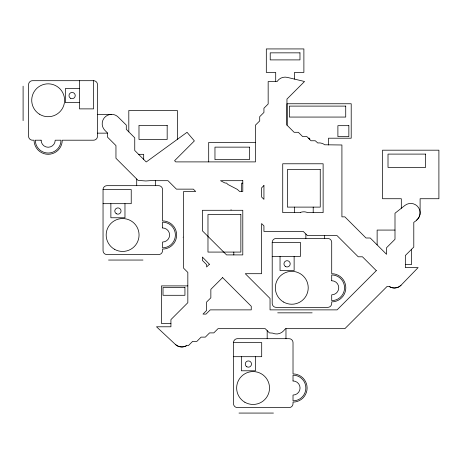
<?xml version="1.0" encoding="UTF-8"?>
<svg xmlns="http://www.w3.org/2000/svg" width="462" height="462" viewBox="0 0 462 462"><rect width="100%" height="100%" fill="white"/><g stroke="black" fill="none" stroke-linecap="round" stroke-linejoin="round"><path stroke-width="0.69" d="M420.079 213.375L420.05 213.831M420.102 212.913L420.108 198.729L438.9 198.729L438.9 150.185L382.53 150.185L382.53 198.729L401.316 198.729L401.316 208.264M419.981 214.287L419.906 214.743M419.796 215.188L419.675 215.633M419.519 216.066L419.352 216.499M419.155 216.915L418.953 217.331M418.716 217.723L418.468 218.116M418.197 218.486L417.914 218.849M417.602 219.19L417.29 219.525M401.056 285.204L400.716 285.522M416.949 219.837L416.597 220.137M400.323 285.88L400.011 286.111M399.642 286.388L399.249 286.631M186.371 345.778L185.961 345.986M398.856 286.867L398.44 287.069M185.545 346.188L185.118 346.356M398.025 287.266L397.591 287.428M184.685 346.512L184.24 346.639M397.158 287.583L396.714 287.705M396.263 287.814L395.813 287.89M183.795 346.748L183.339 346.835M395.357 287.959L394.894 287.988M182.883 346.898L182.426 346.939M394.433 288.011L393.976 287.993M181.964 346.962L181.502 346.956M93.567 80.694L32.496 80.694A3.915 3.915 0 0 0 28.58 84.61L28.58 136.284A3.915 3.915 0 0 0 32.496 140.2L34.061 140.2A14.091 14.091 0 0 0 48.152 154.291A14.091 14.091 0 0 0 62.249 140.2L93.567 140.2A3.915 3.915 0 0 0 97.482 136.284L97.482 84.61A3.915 3.915 0 0 0 93.567 80.694L93.567 108.882L79.47 108.882L79.47 80.694M79.47 88.525L65.379 88.525L65.379 102.616L79.47 102.616M97.482 114.362L111.573 114.362M97.482 133.148L107.502 133.148M308.489 138.202L309.707 138.202L309.707 139.42M255.48 142.435L208.697 142.435L208.697 161.896M138.583 154.32L143.682 154.32L143.682 159.425M242.793 183.148L241.586 183.148L241.586 191.493M103.043 189.587A3.915 3.915 0 0 1 106.959 185.672L158.633 185.672A3.915 3.915 0 0 1 162.549 189.587L162.549 220.905A14.091 14.091 0 0 1 176.646 234.996A14.091 14.091 0 0 1 162.549 249.087L162.549 250.652A3.915 3.915 0 0 1 158.633 254.568L106.959 254.568A3.915 3.915 0 0 1 103.043 250.652L103.043 189.587L131.231 189.587L131.231 203.678L103.043 203.678M394.998 230.076L377.136 230.076L377.136 244.9M272.205 242.377A3.915 3.915 0 0 1 276.12 238.461L327.795 238.461A3.915 3.915 0 0 1 331.71 242.377L331.71 273.695A14.091 14.091 0 0 1 345.807 287.786A14.091 14.091 0 0 1 331.71 301.877L331.71 303.442A3.915 3.915 0 0 1 327.795 307.357L276.12 307.357A3.915 3.915 0 0 1 272.205 303.442L272.205 242.377L300.392 242.377L300.392 256.468L272.205 256.468M108.53 260.048L142.977 260.048M405.336 264.524L411.584 264.524L411.584 249.261M187.832 285.897L161.452 285.897L161.452 323.481L170.923 323.481M390.061 286.971L389.091 286.388L387.144 286.388L344.866 328.667L285.545 328.667L283.57 330.867A9.396 9.396 0 0 1 272.603 333.108L269.438 332.894L265.211 328.667L218.029 328.667L213.802 332.894L209.575 332.894L205.347 337.121L201.12 337.121L196.893 341.349L192.666 341.349L188.432 345.576L186.712 345.576C183.241 347.794 178.361 347.285 175.393 344.438L156.497 326.784L170.923 326.784L170.923 319.606L187.832 302.691L187.832 272.424L183.605 268.197L183.605 237.791L183.108 237.283L183.605 236.787L183.605 191.493L195.686 191.493L193.335 189.143L176.426 189.143L167.966 180.688L155.284 180.688L154.949 180.353L145.767 180.965L138.086 180.405L115.956 158.27L115.956 145.588L107.502 137.133L107.502 132.94L104.972 130.44A9.396 9.396 0 0 1 111.515 114.362L112.433 114.397A9.396 9.396 0 0 1 118.174 117.071L126.293 125.087L126.293 129.348L134.748 137.803L134.748 150.491L146.235 161.977L187.046 132.299L194.381 140.916L174.578 160.724L175.751 161.896L255.48 161.896L255.48 125.121L259.708 120.894L259.708 116.667L263.935 112.439L263.935 108.212L268.162 103.985L268.162 81.566L277.119 81.566L277.489 81A9.396 9.396 0 0 1 287.277 77.379L304.533 81.497L286.954 99.082L286.954 125.121L294.132 132.299L298.36 132.299L302.587 136.533L306.814 136.533L311.042 140.76L315.275 140.76L317.787 142.995A9.396 9.396 0 0 1 324.751 144.785L341.915 144.987L341.915 216.857L344.866 216.857L366.008 237.999L370.235 237.999L386.544 254.308L386.544 247.73L394.998 239.276L394.998 213.242L404.897 205.44A9.396 9.396 0 0 1 420.079 212.087C420.564 216.511 417.336 220.201 413.79 222.355L413.79 247.06L405.336 255.515L405.336 267.596L418.122 267.596L401.108 285.158C398.221 288.224 393.197 288.923 389.599 286.706M277.691 312.838L312.139 312.838M233.512 342.602A3.915 3.915 0 0 1 237.428 338.686L289.102 338.686A3.915 3.915 0 0 1 293.018 342.602L293.018 373.92A14.091 14.091 0 0 1 307.109 388.011A14.091 14.091 0 0 1 293.018 402.102L293.018 403.673A3.915 3.915 0 0 1 289.102 407.588L237.428 407.588A3.915 3.915 0 0 1 233.512 403.673L233.512 342.602L261.7 342.602L261.7 356.693L233.512 356.693M238.993 413.068L273.44 413.068M393.514 287.97L393.058 287.913M181.046 346.933L180.584 346.881M392.602 287.843L392.151 287.739M180.134 346.812L179.683 346.714M391.707 287.63L391.268 287.48M179.233 346.604L178.794 346.465M390.835 287.324L390.413 287.133M178.361 346.309L177.939 346.125M177.523 345.928L177.119 345.703M176.721 345.466L176.345 345.206M175.976 344.929L175.624 344.635M328.499 144.987L328.499 138.202L351.207 138.202L351.207 103.754L287.006 103.754L287.006 125.173M324.665 235.649L324.665 238.461M313.207 207.109L313.207 212.63M305.873 234.038L305.873 238.461M294.49 79.1L294.49 72.424L303.886 72.424L303.886 48.932L266.308 48.932L266.308 72.424L275.704 72.424L275.704 81.566M294.415 207.109L294.415 212.63M294.132 256.468L294.132 270.559L280.036 270.559L280.036 256.468M285.972 328.667L285.972 338.686M267.18 330.636L267.18 338.686M255.434 356.693L255.434 370.79L241.343 370.79L241.343 356.693M233.812 252.079L233.812 254.909M177.35 139.299L177.35 110.476L128.806 110.476L128.806 131.866M155.503 180.688L155.503 185.672M136.712 179.031L136.712 185.672M124.971 203.678L124.971 217.769L110.874 217.769L110.874 203.678M23.1 86.175L23.1 120.622M231.052 209.944L230.711 210.285L202.396 210.285L202.396 230.821L226.553 254.909L242.793 254.909L242.793 210.285L231.387 210.285L231.052 209.944M263.935 185.516L261.584 187.867L261.584 196.997L263.935 199.347L263.935 185.516M209.39 264.224L206.624 266.99L206.624 264.645L202.396 260.412L202.396 257.051L209.39 264.224M222.592 277.593L210.851 289.339L210.851 297.794L206.624 302.021L206.624 310.476L202.997 314.102L206.017 314.102L210.245 309.875L251.253 309.875L251.253 306.248L222.592 277.593M376.311 270.645L337.087 309.875L270.039 309.875L270.039 298.464L245.276 273.7L261.584 273.7L261.584 223.568L263.935 225.918L263.935 231.422L303.263 231.422L307.49 235.649L337.087 235.649L358.223 256.791L362.451 256.791L376.311 270.645M300.525 212.399L282.727 212.63L282.727 163.779L323.123 163.779L323.123 212.63L307.646 212.63L306.855 212.318A9.396 9.396 0 0 0 300.525 212.399M299.971 52.847L270.218 52.847L270.218 59.898L299.971 59.898L299.971 52.847M345.726 106.104L289.351 106.104L289.351 117.065L345.726 117.065L345.726 106.104M167.175 125.352L138.987 125.352L138.987 139.443L167.175 139.443L167.175 125.352M348.856 125.676L337.895 125.676L337.895 136.637L348.856 136.637L348.856 125.676M41.106 140.2L35.314 140.2A12.838 12.838 0 0 0 48.152 153.037A12.838 12.838 0 0 0 60.996 140.2L55.203 140.2A7.045 7.045 0 0 1 48.152 147.245A7.045 7.045 0 0 1 41.106 140.2M249.411 147.135L214.963 147.135L214.963 159.661L249.411 159.661L249.411 147.135M425.589 154.1L388.011 154.1L388.011 167.411L425.589 167.411L425.589 154.1M320.253 169.531L287.37 169.531L287.37 207.109L320.253 207.109L320.253 169.531M242.793 180.688L220.495 180.688L225.075 183.039L226.484 183.039L227.968 184.523L237.272 189.345L239.611 191.493L242.793 191.493L242.793 180.688M240.858 214.501L207.975 214.501L207.975 252.079L240.858 252.079L240.858 214.501M184.939 287.462L163.017 287.462L163.017 295.293L184.939 295.293L184.939 287.462M331.71 280.74L331.71 274.948A12.838 12.838 0 0 1 344.554 287.786A12.838 12.838 0 0 1 331.71 300.623L331.71 294.831A7.045 7.045 0 0 0 338.756 287.786A7.045 7.045 0 0 0 331.71 280.74M293.018 380.965L293.018 375.173A12.838 12.838 0 0 1 305.856 388.011A12.838 12.838 0 0 1 293.018 400.854L293.018 395.056A7.045 7.045 0 0 0 300.063 388.011A7.045 7.045 0 0 0 293.018 380.965M162.549 227.951L162.549 222.158A12.838 12.838 0 0 1 175.393 234.996A12.838 12.838 0 0 1 162.549 247.834L162.549 242.042A7.045 7.045 0 0 0 169.594 234.996A7.045 7.045 0 0 0 162.549 227.951M116.355 213.75A3.13 3.13 0 0 0 121.056 211.036A3.13 3.13 0 0 0 116.355 208.327A3.13 3.13 0 0 0 116.355 213.75M114.397 249.237A16.441 16.441 0 0 0 139.062 234.996A16.441 16.441 0 0 0 114.397 220.755A16.441 16.441 0 0 0 114.397 249.237M285.516 266.539A3.13 3.13 0 0 0 290.217 263.825A3.13 3.13 0 0 0 285.516 261.117A3.13 3.13 0 0 0 285.516 266.539M283.558 302.027A16.441 16.441 0 0 0 308.223 287.786A16.441 16.441 0 0 0 283.558 273.544A16.441 16.441 0 0 0 283.558 302.027M246.823 366.764A3.13 3.13 0 0 0 251.519 364.056A3.13 3.13 0 0 0 246.823 361.342A3.13 3.13 0 0 0 246.823 366.764M244.866 402.252A16.441 16.441 0 0 0 269.525 388.011A16.441 16.441 0 0 0 244.866 373.775A16.441 16.441 0 0 0 244.866 402.252M70.547 98.279A3.13 3.13 0 0 0 75.242 95.57A3.13 3.13 0 0 0 70.547 92.856A3.13 3.13 0 0 0 70.547 98.279M39.322 114.131A16.441 16.441 0 0 0 64.582 100.982A16.441 16.441 0 0 0 40.564 85.684A16.441 16.441 0 0 0 39.322 114.131"/></g></svg>
